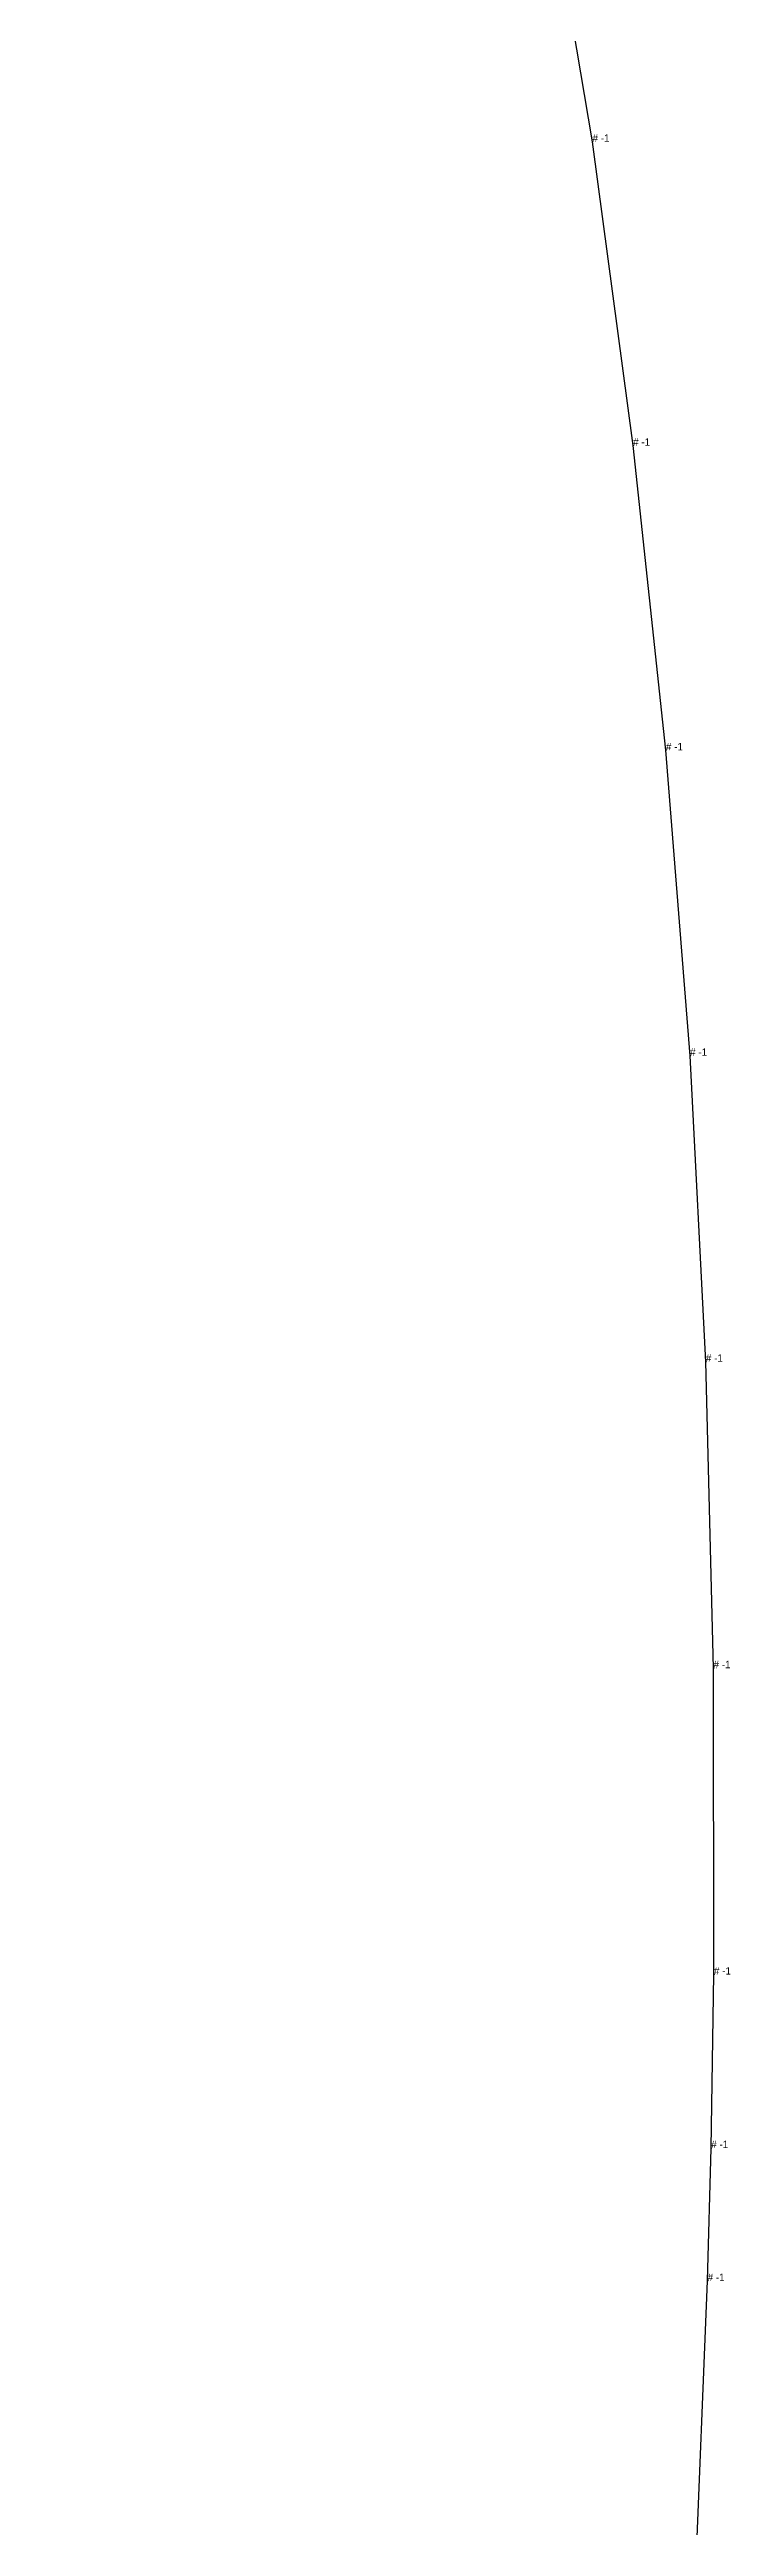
# Model space of a CAD drawing. Extents: x -290 to 291, y 0 to 1623.
# Drawn here: x -238.6 to -215.6, y 1438.5 to 1522.1 of the extents above; entities that cross this region are included whole.
import ezdxf

# ---------------------------------------------------------------- set-up
doc = ezdxf.new("R2010")
doc.units = 0

# ---------------------------------------------------------------- blocks, each defined once
blk = doc.blocks.new('1_M')
at = {"layer": '1'}
blk.add_lwpolyline([(-238.647461, 1347.044067), (-233.393555, 1355.937744), (-229.101562, 1365.36145), (-225.727539, 1375.123779), (-223.095703, 1385.139404), (-221.010742, 1395.265991), (-219.433594, 1405.492554), (-218.286133, 1415.784424), (-217.470703, 1426.113892), (-216.84082, 1436.423706), (-216.420898, 1446.745483), (-216.298828, 1451.231079), (-216.206055, 1457.087769), (-216.220703, 1467.431274), (-216.479492, 1477.772583), (-217.011719, 1488.103149), (-217.827148, 1498.414673), (-218.935547, 1508.699097), (-220.307617, 1518.9552), (-222.026367, 1529.152466)], dxfattribs=at)
at = {"layer": '14'}
blk.add_lwpolyline([(-238.647461, 1347.044067), (-233.393555, 1355.937744), (-229.101562, 1365.36145), (-225.727539, 1375.123779), (-223.095703, 1385.139404), (-221.010742, 1395.265991), (-219.433594, 1405.492554), (-218.286133, 1415.784424), (-217.470703, 1426.113892), (-216.84082, 1436.423706), (-216.420898, 1446.745483), (-216.298828, 1451.231079), (-216.206055, 1457.087769), (-216.220703, 1467.431274), (-216.479492, 1477.772583), (-217.011719, 1488.103149), (-217.827148, 1498.414673), (-218.935547, 1508.699097), (-220.307617, 1518.9552), (-222.026367, 1529.152466)], dxfattribs=at)
at = {"layer": '3'}
for p in [(-220.307617, 1518.9552), (-220.307617, 1518.9552), (-218.935547, 1508.699097), (-218.935547, 1508.699097), (-217.827148, 1498.414673), (-217.827148, 1498.414673), (-217.011719, 1488.103149), (-217.011719, 1488.103149), (-216.479492, 1477.772583), (-216.479492, 1477.772583), (-216.220703, 1467.431274), (-216.220703, 1467.431274), (-216.206055, 1457.087769), (-216.206055, 1457.087769), (-216.298828, 1451.231079), (-216.298828, 1451.231079), (-216.420898, 1446.745483), (-216.420898, 1446.745483)]:
    blk.add_point(p, dxfattribs=at)
at = {"layer": '4'}
blk.add_point((-216.298828, 1451.231079, 7), dxfattribs=at)
blk.add_point((-216.298828, 1451.231079, 7), dxfattribs=at)
at = {"layer": '84'}
blk.add_lwpolyline([(-216.84082, 1436.423706), (-216.420898, 1446.745483), (-216.298828, 1451.231079), (-216.206055, 1457.087769), (-216.220703, 1467.431274), (-216.479492, 1477.772583), (-217.011719, 1488.103149), (-217.827148, 1498.414673), (-218.935547, 1508.699097), (-220.307617, 1518.9552), (-222.026367, 1529.152466)], dxfattribs=at)
at = {"layer": '87'}
blk.add_lwpolyline([(-216.84082, 1436.423706), (-216.420898, 1446.745483), (-216.298828, 1451.231079), (-216.206055, 1457.087769), (-216.220703, 1467.431274), (-216.479492, 1477.772583), (-217.011719, 1488.103149), (-217.827148, 1498.414673), (-218.935547, 1508.699097), (-220.307617, 1518.9552), (-222.026367, 1529.152466)], dxfattribs=at)
at = {"layer": '1'}
for p in [(-220.307617, 1518.9552), (-218.935547, 1508.699097), (-217.827148, 1498.414673), (-217.011719, 1488.103149), (-216.479492, 1477.772583), (-216.220703, 1467.431274), (-216.206055, 1457.087769), (-216.298828, 1451.231079), (-216.420898, 1446.745483)]:
    blk.add_text('# -1', height=0.25, dxfattribs=at).set_placement(p)
at = {"layer": '14'}
for p in [(-220.307617, 1518.9552), (-218.935547, 1508.699097), (-217.827148, 1498.414673), (-217.011719, 1488.103149), (-216.479492, 1477.772583), (-216.220703, 1467.431274), (-216.206055, 1457.087769), (-216.298828, 1451.231079), (-216.420898, 1446.745483)]:
    blk.add_text('# -1', height=0.25, dxfattribs=at).set_placement(p)

msp = doc.modelspace()

# ---------------------------------------------------------------- block references
at = {"layer": '1'}
msp.add_blockref('1_M', (0, 0), dxfattribs=at)

doc.saveas('drawing.dxf')
